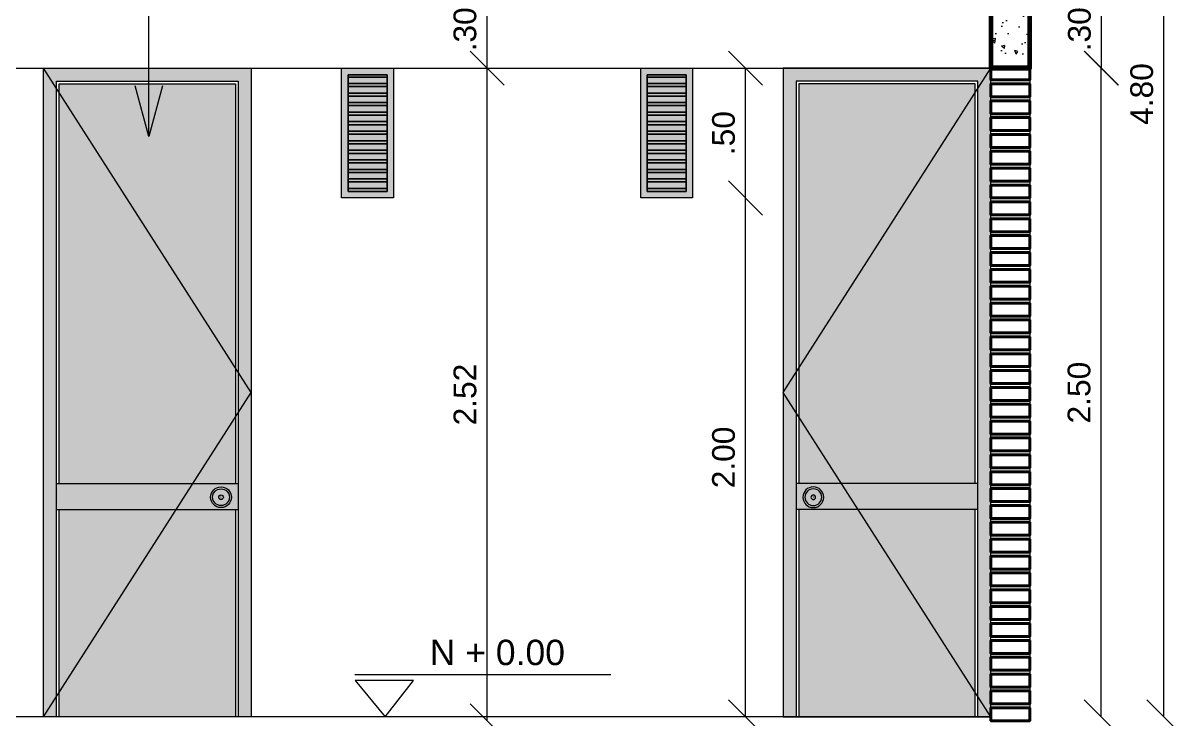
# Model space of a CAD drawing. Header units: metres. Extents: x 98211 to 98447, y 101204 to 101327.
# Drawn here: x 98229.201 to 98233.661, y 101269.184 to 101271.865 of the extents above; entities that cross this region are included whole.
import ezdxf
from ezdxf import colors
from ezdxf.entities.mleader import LeaderData, LeaderLine
from ezdxf.math import Vec2, Vec3

# ---------------------------------------------------------------- set-up
doc = ezdxf.new("R2010")
doc.units = ezdxf.units.M
doc.header["$LTSCALE"] = 8
doc.header["$MEASUREMENT"] = 0
doc.header["$PDMODE"] = 1
doc.linetypes.add('HIDDEN', pattern=[0.375, 0.25, -0.125])
doc.layers.get('0').update_dxf_attribs({"linetype": 'CONTINUOUS', "lineweight": 9})
doc.layers.get('DEFPOINTS').update_dxf_attribs({"linetype": 'CONTINUOUS'})
for name, color, linetype, lineweight in [('A-CARP-MET', 1, 'CONTINUOUS', 13), ('A-PLAN-ACHU1', 105, 'CONTINUOUS', 9), ('A-PLAN-ACHU2', 146, 'CONTINUOUS', 0), ('A-PLAN-ACHU3', 250, 'CONTINUOUS', 0), ('A-PUER', 36, 'CONTINUOUS', 13), ('A-VENT', 1, 'CONTINUOUS', 15), ('A_ACHURADADOS', 9, 'CONTINUOUS', 0), ('A_MURO-ENCHA', 141, 'CONTINUOUS', 15), ('A_PLAN-1', 7, 'CONTINUOUS', 60), ('A_PLAN-3', 51, 'CONTINUOUS', 40), ('A_PLAN-5', 100, 'CONTINUOUS', 20), ('A_PLAN-7', 241, 'CONTINUOUS', 15), ('A_PLAN-8', 8, 'CONTINUOUS', 13), ('A_PROY', 16, 'HIDDEN', 5), ('A_PUER', 134, 'CONTINUOUS', 18), ('A_TEXT-DIM', 54, 'CONTINUOUS', 13), ('A_TEXT-NIVL', 54, 'CONTINUOUS', 20), ('A_TEXT-NOTA', 53, 'CONTINUOUS', 20)]:
    doc.layers.add(name, color=color, linetype=linetype, lineweight=lineweight)
doc.styles.add('ARIAL', font='arial.ttf')
doc.dimstyles.new('BAN_REP_1-50-2', dxfattribs={"dimtxt": 0.0875, "dimasz": 0.1313, "dimexe": 0.15, "dimexo": 0.03, "dimgap": 0.04, "dimtad": 1, "dimzin": 4, "dimdsep": 46, "dimtxsty": 'ARIAL', "dimblk": 'OBLIQUE', "dimcen": 0.075, "dimse1": 1, "dimse2": 1, "dimclrd": 256, "dimclre": 256, "dimclrt": 256, "dimadec": 0, "dimazin": 0, "dimtfac": 1, "dimtix": 1, "dimtofl": 0, "dimtmove": 1, "dimatfit": 3, "dimldrblk": 'OPEN90', "dimfxl": 1, "dimtolj": 1, "dimtzin": 0, "dimlwd": -1, "dimlwe": -1, "dimarcsym": 0})
pattern_1 = [(0, (96679.96171078, 100594.252723235), (0, 4e-05), [])]

# ---------------------------------------------------------------- blocks, each defined once
blk = doc.blocks.new('Ventana 18')
at = {"layer": 'A-PLAN-ACHU1', "transparency": 33554687}
h = blk.add_hatch(color=256, dxfattribs=at)
h.dxf.hatch_style = 1
h.set_gradient(color1=(91, 91, 91), color2=(214, 214, 214), rotation=90, tint=1, name='CYLINDER')
h.paths.add_polyline_path([(2802.9353, 1189.0871), (2802.7853, 1189.0871), (2802.7853, 1189.0784), (2802.9353, 1189.0784)])
h = blk.add_hatch(color=256, dxfattribs=at)
h.dxf.hatch_style = 1
h.set_gradient(color1=(255, 255, 255), color2=(91, 91, 91), rotation=90, tint=1)
h.paths.add_polyline_path([(2802.9353, 1189.0784), (2802.7853, 1189.0784), (2802.7853, 1189.0534), (2802.9353, 1189.0534)])
h = blk.add_hatch(color=256, dxfattribs=at)
h.dxf.hatch_style = 1
h.set_gradient(color1=(91, 91, 91), color2=(214, 214, 214), rotation=90, tint=1, name='CYLINDER')
h.paths.add_polyline_path([(2802.9353, 1189.0534), (2802.7853, 1189.0534), (2802.7853, 1189.0416), (2802.9353, 1189.0416)])
h = blk.add_hatch(color=256, dxfattribs=at)
h.dxf.hatch_style = 1
h.set_gradient(color1=(255, 255, 255), color2=(91, 91, 91), rotation=90, tint=1)
h.paths.add_polyline_path([(2802.9353, 1189.0416), (2802.7853, 1189.0416), (2802.7853, 1189.0167), (2802.9353, 1189.0167)])
h = blk.add_hatch(color=256, dxfattribs=at)
h.dxf.hatch_style = 1
h.set_gradient(color1=(91, 91, 91), color2=(214, 214, 214), rotation=90, tint=1, name='CYLINDER')
h.paths.add_polyline_path([(2802.9353, 1189.0167), (2802.7853, 1189.0167), (2802.7853, 1189.0049), (2802.9353, 1189.0049)])
h = blk.add_hatch(color=256, dxfattribs=at)
h.dxf.hatch_style = 1
h.set_gradient(color1=(255, 255, 255), color2=(91, 91, 91), rotation=90, tint=1)
h.paths.add_polyline_path([(2802.9353, 1189.0049), (2802.7853, 1189.0049), (2802.7853, 1188.9799), (2802.9353, 1188.9799)])
h = blk.add_hatch(color=256, dxfattribs=at)
h.dxf.hatch_style = 1
h.set_gradient(color1=(91, 91, 91), color2=(214, 214, 214), rotation=90, tint=1, name='CYLINDER')
h.paths.add_polyline_path([(2802.9353, 1188.9799), (2802.7853, 1188.9799), (2802.7853, 1188.9681), (2802.9353, 1188.9681)])
h = blk.add_hatch(color=256, dxfattribs=at)
h.dxf.hatch_style = 1
h.set_gradient(color1=(255, 255, 255), color2=(91, 91, 91), rotation=90, tint=1)
h.paths.add_polyline_path([(2802.9353, 1188.9681), (2802.7853, 1188.9681), (2802.7853, 1188.9431), (2802.9353, 1188.9431)])
h = blk.add_hatch(color=256, dxfattribs=at)
h.dxf.hatch_style = 1
h.set_gradient(color1=(91, 91, 91), color2=(214, 214, 214), rotation=90, tint=1, name='CYLINDER')
h.paths.add_polyline_path([(2802.9353, 1188.9431), (2802.7853, 1188.9431), (2802.7853, 1188.9313), (2802.9353, 1188.9313)])
h = blk.add_hatch(color=256, dxfattribs=at)
h.dxf.hatch_style = 1
h.set_gradient(color1=(255, 255, 255), color2=(91, 91, 91), rotation=90, tint=1)
h.paths.add_polyline_path([(2802.9353, 1188.9313), (2802.7853, 1188.9313), (2802.7853, 1188.9064), (2802.9353, 1188.9064)])
h = blk.add_hatch(color=256, dxfattribs=at)
h.dxf.hatch_style = 1
h.set_gradient(color1=(91, 91, 91), color2=(214, 214, 214), rotation=90, tint=1, name='CYLINDER')
h.paths.add_polyline_path([(2802.9353, 1188.9064), (2802.7853, 1188.9064), (2802.7853, 1188.8945), (2802.9353, 1188.8945)])
h = blk.add_hatch(color=256, dxfattribs=at)
h.dxf.hatch_style = 1
h.set_gradient(color1=(255, 255, 255), color2=(91, 91, 91), rotation=90, tint=1)
h.paths.add_polyline_path([(2802.9353, 1188.8945), (2802.7853, 1188.8945), (2802.7853, 1188.8696), (2802.9353, 1188.8696)])
h = blk.add_hatch(color=256, dxfattribs=at)
h.dxf.hatch_style = 1
h.set_gradient(color1=(91, 91, 91), color2=(214, 214, 214), rotation=90, tint=1, name='CYLINDER')
h.paths.add_polyline_path([(2802.9353, 1188.8696), (2802.7853, 1188.8696), (2802.7853, 1188.8578), (2802.9353, 1188.8578)])
h = blk.add_hatch(color=256, dxfattribs=at)
h.dxf.hatch_style = 1
h.set_gradient(color1=(255, 255, 255), color2=(91, 91, 91), rotation=90, tint=1)
h.paths.add_polyline_path([(2802.9353, 1188.8578), (2802.7853, 1188.8578), (2802.7853, 1188.8328), (2802.9353, 1188.8328)])
h = blk.add_hatch(color=256, dxfattribs=at)
h.dxf.hatch_style = 1
h.set_gradient(color1=(91, 91, 91), color2=(214, 214, 214), rotation=90, tint=1, name='CYLINDER')
h.paths.add_polyline_path([(2802.9353, 1188.8328), (2802.7853, 1188.8328), (2802.7853, 1188.821), (2802.9353, 1188.821)])
h = blk.add_hatch(color=256, dxfattribs=at)
h.dxf.hatch_style = 1
h.set_gradient(color1=(255, 255, 255), color2=(91, 91, 91), rotation=90, tint=1)
h.paths.add_polyline_path([(2802.9353, 1188.821), (2802.7853, 1188.821), (2802.7853, 1188.796), (2802.9353, 1188.796)])
h = blk.add_hatch(color=256, dxfattribs=at)
h.dxf.hatch_style = 1
h.set_gradient(color1=(91, 91, 91), color2=(214, 214, 214), rotation=90, tint=1, name='CYLINDER')
h.paths.add_polyline_path([(2802.9353, 1188.796), (2802.7853, 1188.796), (2802.7853, 1188.7842), (2802.9353, 1188.7842)])
h = blk.add_hatch(color=256, dxfattribs=at)
h.dxf.hatch_style = 1
h.set_gradient(color1=(255, 255, 255), color2=(91, 91, 91), rotation=90, tint=1)
h.paths.add_polyline_path([(2802.9353, 1188.7842), (2802.7853, 1188.7842), (2802.7853, 1188.7593), (2802.9353, 1188.7593)])
h = blk.add_hatch(color=256, dxfattribs=at)
h.dxf.hatch_style = 1
h.set_gradient(color1=(91, 91, 91), color2=(214, 214, 214), rotation=90, tint=1, name='CYLINDER')
h.paths.add_polyline_path([(2802.9353, 1188.7593), (2802.7853, 1188.7593), (2802.7853, 1188.7475), (2802.9353, 1188.7475)])
h = blk.add_hatch(color=256, dxfattribs=at)
h.dxf.hatch_style = 1
h.set_gradient(color1=(255, 255, 255), color2=(91, 91, 91), rotation=90, tint=1)
h.paths.add_polyline_path([(2802.9353, 1188.7475), (2802.7853, 1188.7475), (2802.7853, 1188.7225), (2802.9353, 1188.7225)])
h = blk.add_hatch(color=256, dxfattribs=at)
h.dxf.hatch_style = 1
h.set_gradient(color1=(91, 91, 91), color2=(214, 214, 214), rotation=90, tint=1, name='CYLINDER')
h.paths.add_polyline_path([(2802.9353, 1188.7225), (2802.7853, 1188.7225), (2802.7853, 1188.7107), (2802.9353, 1188.7107)])
h = blk.add_hatch(color=256, dxfattribs=at)
h.dxf.hatch_style = 1
h.set_gradient(color1=(255, 255, 255), color2=(91, 91, 91), rotation=90, tint=1)
h.paths.add_polyline_path([(2802.9353, 1188.7107), (2802.7853, 1188.7107), (2802.7853, 1188.6857), (2802.9353, 1188.6857)])
h = blk.add_hatch(color=256, dxfattribs=at)
h.dxf.hatch_style = 1
h.set_gradient(color1=(91, 91, 91), color2=(214, 214, 214), rotation=90, tint=1, name='CYLINDER')
h.paths.add_polyline_path([(2802.9353, 1188.6857), (2802.7853, 1188.6857), (2802.7853, 1188.6739), (2802.9353, 1188.6739)])
h = blk.add_hatch(color=256, dxfattribs=at)
h.dxf.hatch_style = 1
h.set_gradient(color1=(255, 255, 255), color2=(91, 91, 91), rotation=90, tint=1)
h.paths.add_polyline_path([(2802.9353, 1188.6739), (2802.7853, 1188.6739), (2802.7853, 1188.649), (2802.9353, 1188.649)])
h = blk.add_hatch(color=256, dxfattribs=at)
h.dxf.hatch_style = 1
h.set_gradient(color1=(91, 91, 91), color2=(214, 214, 214), rotation=90, tint=1, name='CYLINDER')
h.paths.add_polyline_path([(2802.9353, 1188.649), (2802.7853, 1188.649), (2802.7853, 1188.6371), (2802.9353, 1188.6371)])
at = {"layer": 'A-PUER', "transparency": 33554687}
h = blk.add_hatch(color=256, dxfattribs=at)
h.dxf.hatch_style = 1
h.set_gradient(color1=(91, 91, 91), color2=(214, 214, 214), rotation=199.8707, tint=1, name='CURVED')
h.paths.add_polyline_path([(2802.7603, 1189.1121), (2802.7603, 1188.6121), (2802.9603, 1188.6121), (2802.9603, 1189.1121)])
h.paths.add_polyline_path([(2802.9353, 1189.0871), (2802.9353, 1189.0784), (2802.9353, 1189.0534), (2802.9353, 1189.0416), (2802.9353, 1189.0167), (2802.9353, 1189.0049), (2802.9353, 1188.9799), (2802.9353, 1188.9681), (2802.9353, 1188.9431), (2802.9353, 1188.9313), (2802.9353, 1188.9064), (2802.9353, 1188.8945), (2802.9353, 1188.8696), (2802.9353, 1188.8578), (2802.9353, 1188.8328), (2802.9353, 1188.821), (2802.9353, 1188.796), (2802.9353, 1188.7842), (2802.9353, 1188.7593), (2802.9353, 1188.7475), (2802.9353, 1188.7225), (2802.9353, 1188.7107), (2802.9353, 1188.6857), (2802.9353, 1188.6739), (2802.9353, 1188.649), (2802.9353, 1188.6371), (2802.7853, 1188.6371), (2802.7853, 1188.649), (2802.7853, 1188.6739), (2802.7853, 1188.6857), (2802.7853, 1188.7107), (2802.7853, 1188.7225), (2802.7853, 1188.7475), (2802.7853, 1188.7593), (2802.7853, 1188.7842), (2802.7853, 1188.796), (2802.7853, 1188.821), (2802.7853, 1188.8328), (2802.7853, 1188.8578), (2802.7853, 1188.8696), (2802.7853, 1188.8945), (2802.7853, 1188.9064), (2802.7853, 1188.9313), (2802.7853, 1188.9431), (2802.7853, 1188.9681), (2802.7853, 1188.9799), (2802.7853, 1189.0049), (2802.7853, 1189.0167), (2802.7853, 1189.0416), (2802.7853, 1189.0534), (2802.7853, 1189.0784), (2802.7853, 1189.0871)], flags=0)
h.paths.add_polyline_path([(2802.9353, 1189.0871), (2802.9353, 1188.6371), (2802.7853, 1188.6371), (2802.7853, 1189.0871)], flags=16)
h.paths.add_polyline_path([(2802.9353, 1189.0784), (2802.9353, 1189.0534), (2802.7853, 1189.0534), (2802.7853, 1189.0784)], flags=0)
h.paths.add_polyline_path([(2802.9353, 1189.0416), (2802.9353, 1189.0166), (2802.7853, 1189.0166), (2802.7853, 1189.0416)], flags=0)
h.paths.add_polyline_path([(2802.9353, 1189.0049), (2802.9353, 1188.9799), (2802.7853, 1188.9799), (2802.7853, 1189.0049)], flags=0)
h.paths.add_polyline_path([(2802.9353, 1188.9681), (2802.9353, 1188.9431), (2802.7853, 1188.9431), (2802.7853, 1188.9681)], flags=0)
h.paths.add_polyline_path([(2802.9353, 1188.9313), (2802.9353, 1188.9063), (2802.7853, 1188.9063), (2802.7853, 1188.9313)], flags=0)
h.paths.add_polyline_path([(2802.9353, 1188.8945), (2802.9353, 1188.8695), (2802.7853, 1188.8695), (2802.7853, 1188.8945)], flags=0)
h.paths.add_polyline_path([(2802.9353, 1188.8578), (2802.9353, 1188.8328), (2802.7853, 1188.8328), (2802.7853, 1188.8578)], flags=0)
h.paths.add_polyline_path([(2802.9353, 1188.821), (2802.9353, 1188.796), (2802.7853, 1188.796), (2802.7853, 1188.821)], flags=0)
h.paths.add_polyline_path([(2802.9353, 1188.7842), (2802.9353, 1188.7592), (2802.7853, 1188.7592), (2802.7853, 1188.7842)], flags=0)
h.paths.add_polyline_path([(2802.9353, 1188.7475), (2802.9353, 1188.7225), (2802.7853, 1188.7225), (2802.7853, 1188.7475)], flags=0)
h.paths.add_polyline_path([(2802.9353, 1188.7107), (2802.9353, 1188.6857), (2802.7853, 1188.6857), (2802.7853, 1188.7107)], flags=0)
h.paths.add_polyline_path([(2802.9353, 1188.6739), (2802.9353, 1188.6489), (2802.7853, 1188.6489), (2802.7853, 1188.6739)], flags=0)
at = {"layer": 'A-PLAN-ACHU1'}
for points in [[(2802.9353, 1189.0871), (2802.7853, 1189.0871), (2802.7853, 1189.0784), (2802.9353, 1189.0784)], [(2802.9353, 1189.0784), (2802.7853, 1189.0784), (2802.7853, 1189.0534), (2802.9353, 1189.0534)], [(2802.9353, 1189.0534), (2802.7853, 1189.0534), (2802.7853, 1189.0416), (2802.9353, 1189.0416)], [(2802.9353, 1189.0416), (2802.7853, 1189.0416), (2802.7853, 1189.0167), (2802.9353, 1189.0167)], [(2802.9353, 1189.0167), (2802.7853, 1189.0167), (2802.7853, 1189.0049), (2802.9353, 1189.0049)], [(2802.9353, 1189.0049), (2802.7853, 1189.0049), (2802.7853, 1188.9799), (2802.9353, 1188.9799)], [(2802.9353, 1188.9799), (2802.7853, 1188.9799), (2802.7853, 1188.9681), (2802.9353, 1188.9681)], [(2802.9353, 1188.9681), (2802.7853, 1188.9681), (2802.7853, 1188.9431), (2802.9353, 1188.9431)], [(2802.9353, 1188.9431), (2802.7853, 1188.9431), (2802.7853, 1188.9313), (2802.9353, 1188.9313)], [(2802.9353, 1188.9313), (2802.7853, 1188.9313), (2802.7853, 1188.9064), (2802.9353, 1188.9064)], [(2802.9353, 1188.9064), (2802.7853, 1188.9064), (2802.7853, 1188.8945), (2802.9353, 1188.8945)], [(2802.9353, 1188.8945), (2802.7853, 1188.8945), (2802.7853, 1188.8696), (2802.9353, 1188.8696)], [(2802.9353, 1188.8696), (2802.7853, 1188.8696), (2802.7853, 1188.8578), (2802.9353, 1188.8578)], [(2802.9353, 1188.8578), (2802.7853, 1188.8578), (2802.7853, 1188.8328), (2802.9353, 1188.8328)], [(2802.9353, 1188.8328), (2802.7853, 1188.8328), (2802.7853, 1188.821), (2802.9353, 1188.821)], [(2802.9353, 1188.821), (2802.7853, 1188.821), (2802.7853, 1188.796), (2802.9353, 1188.796)], [(2802.9353, 1188.796), (2802.7853, 1188.796), (2802.7853, 1188.7842), (2802.9353, 1188.7842)], [(2802.9353, 1188.7842), (2802.7853, 1188.7842), (2802.7853, 1188.7593), (2802.9353, 1188.7593)], [(2802.9353, 1188.7593), (2802.7853, 1188.7593), (2802.7853, 1188.7475), (2802.9353, 1188.7475)], [(2802.9353, 1188.7475), (2802.7853, 1188.7475), (2802.7853, 1188.7225), (2802.9353, 1188.7225)], [(2802.9353, 1188.7225), (2802.7853, 1188.7225), (2802.7853, 1188.7107), (2802.9353, 1188.7107)], [(2802.9353, 1188.7107), (2802.7853, 1188.7107), (2802.7853, 1188.6857), (2802.9353, 1188.6857)], [(2802.9353, 1188.6857), (2802.7853, 1188.6857), (2802.7853, 1188.6739), (2802.9353, 1188.6739)], [(2802.9353, 1188.6739), (2802.7853, 1188.6739), (2802.7853, 1188.649), (2802.9353, 1188.649)], [(2802.9353, 1188.649), (2802.7853, 1188.649), (2802.7853, 1188.6371), (2802.9353, 1188.6371)]]:
    blk.add_lwpolyline(points, close=True, dxfattribs=at)
at = {"layer": 'A-VENT'}
for points in [[(2802.9603, 1189.1121), (2802.9603, 1188.6121), (2802.7603, 1188.6121), (2802.7603, 1189.1121)], [(2802.9353, 1189.0871), (2802.9353, 1188.6371), (2802.7853, 1188.6371), (2802.7853, 1189.0871)]]:
    blk.add_lwpolyline(points, close=True, dxfattribs=at)
at = {"layer": 'A_PLAN-8'}
for points in [[(2802.7853, 1189.0784), (2802.9353, 1189.0784), (2802.9353, 1189.0534), (2802.7853, 1189.0534)], [(2802.7853, 1189.0416), (2802.9353, 1189.0416), (2802.9353, 1189.0166), (2802.7853, 1189.0166)], [(2802.7853, 1189.0049), (2802.9353, 1189.0049), (2802.9353, 1188.9799), (2802.7853, 1188.9799)], [(2802.7853, 1188.9681), (2802.9353, 1188.9681), (2802.9353, 1188.9431), (2802.7853, 1188.9431)], [(2802.7853, 1188.9313), (2802.9353, 1188.9313), (2802.9353, 1188.9063), (2802.7853, 1188.9063)], [(2802.7853, 1188.8945), (2802.9353, 1188.8945), (2802.9353, 1188.8695), (2802.7853, 1188.8695)], [(2802.7853, 1188.8578), (2802.9353, 1188.8578), (2802.9353, 1188.8328), (2802.7853, 1188.8328)], [(2802.7853, 1188.821), (2802.9353, 1188.821), (2802.9353, 1188.796), (2802.7853, 1188.796)], [(2802.7853, 1188.7842), (2802.9353, 1188.7842), (2802.9353, 1188.7592), (2802.7853, 1188.7592)], [(2802.7853, 1188.7475), (2802.9353, 1188.7475), (2802.9353, 1188.7225), (2802.7853, 1188.7225)], [(2802.7853, 1188.7107), (2802.9353, 1188.7107), (2802.9353, 1188.6857), (2802.7853, 1188.6857)], [(2802.7853, 1188.6739), (2802.9353, 1188.6739), (2802.9353, 1188.6489), (2802.7853, 1188.6489)]]:
    blk.add_lwpolyline(points, close=True, dxfattribs=at)
blk = doc.blocks.new('Puerta 10')
at = {"layer": 'A-PLAN-ACHU3'}
h = blk.add_hatch(dxfattribs=at)
h.set_pattern_fill('ZONECL', color=254, scale=0.01, pattern_type=2)
h.set_pattern_definition(pattern_1)
h.paths.add_polyline_path([(99493.1906, 101766.3122), (99493.8706, 101766.3122), (99493.8706, 101767.8522), (99493.1906, 101767.8522)])
h = blk.add_hatch(dxfattribs=at)
h.set_pattern_fill('ZONECL', color=254, scale=0.01, pattern_type=2)
h.set_pattern_definition(pattern_1)
h.paths.add_polyline_path([(99493.1906, 101765.4122), (99493.8706, 101765.4122), (99493.8706, 101766.2122), (99493.1906, 101766.2122)])
at = {"layer": 'A-PUER', "transparency": 33554687}
h = blk.add_hatch(color=256, dxfattribs=at)
h.dxf.hatch_style = 1
h.set_gradient(color1=(91, 91, 91), color2=(214, 214, 214), tint=1, name='CURVED')
h.paths.add_polyline_path([(99493.1306, 101767.9122), (99493.1306, 101765.4122), (99493.1806, 101765.4122), (99493.1806, 101767.8622), (99493.8806, 101767.8622), (99493.8806, 101765.4122), (99493.9306, 101765.4122), (99493.9306, 101767.9122)])
h = blk.add_hatch(color=256, dxfattribs=at)
h.dxf.hatch_style = 1
h.set_gradient(color1=(91, 91, 91), color2=(214, 214, 214), tint=1, name='CURVED')
h.paths.add_polyline_path([(99493.1806, 101766.3122), (99493.8806, 101766.3122), (99493.8806, 101766.2122), (99493.1806, 101766.2122)])
at = {"layer": 'A-CARP-MET'}
blk.add_circle((99493.8146, 101766.2588), 0.04, dxfattribs=at)
at = {"layer": 'A-PLAN-ACHU1', "const_width": 0.001}
blk.add_lwpolyline([(99493.8157, 101766.2662), (99493.813, 101766.2633), (99493.8154, 101766.2605), (99493.8128, 101766.2583), (99493.8154, 101766.2561), (99493.8128, 101766.2527)], dxfattribs=at)
at = {"layer": 'A-PLAN-ACHU1'}
for radius in [0.0324, 0.00896]:
    blk.add_circle((99493.8146, 101766.2588), radius, dxfattribs=at)
at = {"layer": 'A-PLAN-ACHU2'}
blk.add_circle((99493.8146, 101766.2588), 0.04, dxfattribs=at)
at = {"layer": 'A_PLAN-8'}
for points in [[(99493.1906, 101766.3122), (99493.1906, 101767.8522), (99493.8706, 101767.8522), (99493.8706, 101766.3122)], [(99493.1906, 101765.4122), (99493.1906, 101766.2122)], [(99493.8706, 101766.2122), (99493.8706, 101765.4122)]]:
    blk.add_lwpolyline(points, dxfattribs=at)
at = {"layer": 'A_PROY', "ltscale": 2}
blk.add_lwpolyline([(99493.1306, 101765.4122), (99493.9306, 101766.6622), (99493.1306, 101767.9122)], dxfattribs=at)
at = {"layer": 'A_PUER'}
for p, q in [((99493.1806, 101766.3122), (99493.8806, 101766.3122)), ((99493.1806, 101766.2122), (99493.8806, 101766.2122))]:
    blk.add_line(p, q, dxfattribs=at)
blk.add_lwpolyline([(99493.9306, 101765.4122), (99493.1306, 101765.4122), (99493.1306, 101767.9122), (99493.9306, 101767.9122)], close=True, dxfattribs=at)
blk.add_lwpolyline([(99493.1806, 101765.4122), (99493.1806, 101767.8622), (99493.8806, 101767.8622), (99493.8806, 101765.4122)], dxfattribs=at)
blk = doc.blocks.new('_Open30')
at = {"color": 0, "linetype": 'ByBlock', "lineweight": -2}
for p, q in [((-1, 0.268), (0, 0)), ((0, 0), (-1, -0.268)), ((0, 0), (-1, 0))]:
    blk.add_line(p, q, dxfattribs=at)
blk = doc.blocks.new('NIVEL ARQUITECTONICO')
at = {"layer": 'A_TEXT-NIVL'}
blk.add_line((-0.8796, 0), (0, 0), dxfattribs=at)
blk.add_lwpolyline([(-0.7761, -0.1464), (-0.6785, -0.0214), (-0.8785, -0.0214)], close=True, dxfattribs=at)
at = {"layer": 'A_TEXT-NOTA', "linetype": 'Continuous', "style": 'ARIAL'}
blk.add_attdef('Q', (-0.5919, 0.0318), '', height=0.0875, dxfattribs=at)
blk = doc.blocks.new('_Oblique')
at = {"color": 0, "linetype": 'ByBlock', "lineweight": -2}
blk.add_line((-0.5, -0.5), (0.5, 0.5), dxfattribs=at)
blk = doc.blocks.new('*D274')
at = {"layer": 'A_TEXT-DIM', "transparency": 16777216}
blk.add_line((98233.3536, 101269.1911), (98233.3536, 101271.6911), dxfattribs=at)
at = {"layer": 'DEFPOINTS', "color": 0, "transparency": 16777216}
for p in [(98233.0789, 101271.6911), (98233.3536, 101271.6911), (98233.0789, 101269.1911)]:
    blk.add_point(p, dxfattribs=at)
at = {"layer": 'A_TEXT-DIM', "transparency": 16777216, "xscale": 0.1313, "yscale": 0.1313, "zscale": 0.1313}
for p, rotation in [((98233.3536, 101271.6911), 90), ((98233.3536, 101269.1911), 270)]:
    blk.add_blockref('_Oblique', p, dxfattribs=dict(at, rotation=rotation))
at = {"layer": 'A_TEXT-DIM', "transparency": 16777216, "insert": (98233.269, 101270.4411), "char_height": 0.0875, "attachment_point": 5, "rotation": 90, "style": 'ARIAL'}
blk.add_mtext('\\A1;2.50', dxfattribs=at)
blk = doc.blocks.new('_Open90')
at = {"color": 0, "linetype": 'ByBlock', "lineweight": -2}
for p, q in [((-0.5, 0.5), (0, 0)), ((0, 0), (-1, 0)), ((0, 0), (-0.5, -0.5))]:
    blk.add_line(p, q, dxfattribs=at)
blk = doc.blocks.new('*D275')
at = {"layer": 'A_TEXT-DIM', "transparency": 16777216}
blk.add_line((98231.984, 101269.1911), (98231.984, 101271.1911), dxfattribs=at)
at = {"layer": 'DEFPOINTS', "color": 0, "transparency": 16777216}
for p in [(98231.68, 101271.1911, 2254.2981), (98231.984, 101271.1911), (98232.1289, 101269.1911, 2254.2981)]:
    blk.add_point(p, dxfattribs=at)
at = {"layer": 'A_TEXT-DIM', "transparency": 16777216, "xscale": 0.1313, "yscale": 0.1313, "zscale": 0.1313}
for p, rotation in [((98231.984, 101271.1911), 90), ((98231.984, 101269.1911), 270)]:
    blk.add_blockref('_Oblique', p, dxfattribs=dict(at, rotation=rotation))
at = {"layer": 'A_TEXT-DIM', "transparency": 16777216, "insert": (98231.8993, 101270.1911), "char_height": 0.0875, "attachment_point": 5, "rotation": 90, "style": 'ARIAL'}
blk.add_mtext('\\A1;2.00', dxfattribs=at)
blk = doc.blocks.new('*D276')
at = {"layer": 'A_TEXT-DIM', "transparency": 16777216}
blk.add_line((98231.984, 101271.1911), (98231.984, 101271.6911), dxfattribs=at)
at = {"layer": 'DEFPOINTS', "color": 0, "transparency": 16777216}
for p in [(98231.78, 101271.6911, 2254.2981), (98231.984, 101271.6911), (98231.68, 101271.1911, 2254.2981)]:
    blk.add_point(p, dxfattribs=at)
at = {"layer": 'A_TEXT-DIM', "transparency": 16777216, "xscale": 0.1313, "yscale": 0.1313, "zscale": 0.1313}
for p, rotation in [((98231.984, 101271.6911), 90), ((98231.984, 101271.1911), 270)]:
    blk.add_blockref('_Oblique', p, dxfattribs=dict(at, rotation=rotation))
at = {"layer": 'A_TEXT-DIM', "transparency": 16777216, "insert": (98231.8993, 101271.4411), "char_height": 0.0875, "attachment_point": 5, "rotation": 90, "style": 'ARIAL'}
blk.add_mtext('\\A1;.50', dxfattribs=at)
blk = doc.blocks.new('*D278')
at = {"layer": 'A_TEXT-DIM', "transparency": 16777216}
blk.add_line((98233.3551, 101271.6911), (98233.3551, 101271.9918), dxfattribs=at)
at = {"layer": 'DEFPOINTS', "color": 0, "transparency": 16777216}
for p in [(98233.3536, 101271.9918, 2254.2981), (98233.3551, 101271.9918), (98233.3536, 101271.6911, 2254.2981)]:
    blk.add_point(p, dxfattribs=at)
at = {"layer": 'A_TEXT-DIM', "transparency": 16777216, "xscale": 0.1313, "yscale": 0.1313, "zscale": 0.1313}
for p, rotation in [((98233.3551, 101271.9918), 90), ((98233.3551, 101271.6911), 270)]:
    blk.add_blockref('_Oblique', p, dxfattribs=dict(at, rotation=rotation))
at = {"layer": 'A_TEXT-DIM', "transparency": 16777216, "insert": (98233.2704, 101271.8414), "char_height": 0.0875, "attachment_point": 5, "rotation": 90, "style": 'ARIAL'}
blk.add_mtext('\\A1;.30', dxfattribs=at)
blk = doc.blocks.new('*D283')
at = {"layer": 'A_TEXT-DIM', "transparency": 16777216}
blk.add_line((98233.5952, 101269.1911), (98233.5952, 101273.9924), dxfattribs=at)
at = {"layer": 'DEFPOINTS', "color": 0, "transparency": 16777216}
for p in [(98233.0789, 101273.9924, 2254.2981), (98233.5952, 101273.9924), (98233.5787, 101269.1911, 2254.2981)]:
    blk.add_point(p, dxfattribs=at)
at = {"layer": 'A_TEXT-DIM', "transparency": 16777216, "xscale": 0.1313, "yscale": 0.1313, "zscale": 0.1313}
for p, rotation in [((98233.5952, 101273.9924), 90), ((98233.5952, 101269.1911), 270)]:
    blk.add_blockref('_Oblique', p, dxfattribs=dict(at, rotation=rotation))
at = {"layer": 'A_TEXT-DIM', "transparency": 16777216, "insert": (98233.5105, 101271.5918), "char_height": 0.0875, "attachment_point": 5, "rotation": 90, "style": 'ARIAL'}
blk.add_mtext('\\A1;4.80', dxfattribs=at)
blk = doc.blocks.new('*D284')
at = {"layer": 'A_TEXT-DIM', "transparency": 16777216}
blk.add_line((98230.9879, 101269.1761), (98230.9879, 101271.6911), dxfattribs=at)
at = {"layer": 'DEFPOINTS', "color": 0, "transparency": 16777216}
for p in [(98230.6278, 101271.6911, -2254.2981), (98230.9879, 101271.6911), (98230.7132, 101269.1761)]:
    blk.add_point(p, dxfattribs=at)
at = {"layer": 'A_TEXT-DIM', "transparency": 16777216, "xscale": 0.1313, "yscale": 0.1313, "zscale": 0.1313}
for p, rotation in [((98230.9879, 101271.6911), 90), ((98230.9879, 101269.1761), 270)]:
    blk.add_blockref('_Oblique', p, dxfattribs=dict(at, rotation=rotation))
at = {"layer": 'A_TEXT-DIM', "transparency": 16777216, "insert": (98230.9033, 101270.4336), "char_height": 0.0875, "attachment_point": 5, "rotation": 90, "style": 'ARIAL'}
blk.add_mtext('\\A1;2.52', dxfattribs=at)
blk = doc.blocks.new('*D285')
at = {"layer": 'A_TEXT-DIM', "transparency": 16777216}
blk.add_line((98230.9879, 101271.6911), (98230.9879, 101271.9912), dxfattribs=at)
at = {"layer": 'DEFPOINTS', "color": 0, "transparency": 16777216}
for p in [(98230.9879, 101271.9912), (98230.9879, 101271.9912), (98230.9879, 101271.6911, 2254.2981)]:
    blk.add_point(p, dxfattribs=at)
at = {"layer": 'A_TEXT-DIM', "transparency": 16777216, "xscale": 0.1313, "yscale": 0.1313, "zscale": 0.1313}
for p, rotation in [((98230.9879, 101271.9912), 90), ((98230.9879, 101271.6911), 270)]:
    blk.add_blockref('_Oblique', p, dxfattribs=dict(at, rotation=rotation))
at = {"layer": 'A_TEXT-DIM', "transparency": 16777216, "insert": (98230.9032, 101271.8411), "char_height": 0.0875, "attachment_point": 5, "rotation": 90, "style": 'ARIAL'}
blk.add_mtext('\\A1;.30', dxfattribs=at)

msp = doc.modelspace()

# ---------------------------------------------------------------- hatches: boundary and pattern name
at = {"layer": 'A_ACHURADADOS'}
h = msp.add_hatch(dxfattribs=at)
h.set_pattern_fill('AR-CONC', color=256, scale=0.02, style=0)
h.set_pattern_definition([(140, (98214.13941, 101272.9488), (0.0125504, 0.143452), [0.015, -0.165]), (85, (98214.13941, 101272.9488), (-0.1504384, -0.0277503), [0.012, -0.132]), (190.45144, (98214.14046, 101272.96076), (-0.137888, 0.1157018), [0.012748, -0.1402284]), (136.1842, (98214.09941, 101272.9488), (0.0331039, 0.2134483), [0.0225, -0.2475]), (186.6356, (98214.10217, 101272.9666), (-0.1948237, 0.1869324), [0.019122, -0.2103428]), (81.1842, (98214.0994, 101272.9488), (-0.1948237, 0.1869324), [0.018, -0.198]), (111, (98214.10941, 101272.9688), (0.0805238, 0.1193814), [0.015, -0.165]), (56, (98214.10941, 101272.9688), (-0.14503, 0.0486631), [0.012, -0.132]), (161.45144, (98214.11612, 101272.97875), (-0.0645062, 0.1680445), [0.012748, -0.1402284]), (127.5, (98214.13941, 101272.9488), (-0.06657877, 0.00243197), [0, -0.1304, 0, -0.134, 0, -0.1325]), (97.5, (98214.13941, 101272.9488), (-0.07888234, 0.0526139), [0, -0.0764, 0, -0.1274, 0, -0.0505]), (57.5, (98214.13941, 101272.9042), (0.00451097, 0.10676449), [0, -0.05, 0, -0.156, 0, -0.207]), (47.5, (98214.13941, 101272.8842), (-0.020021, 0.11663723), [0, -0.065, 0, -0.1036, 0, -0.147])])
h.paths.add_polyline_path([(98233.0789, 101271.9912), (98232.9289, 101271.9912), (98232.9289, 101271.7411), (98233.0789, 101271.7411)])

# ---------------------------------------------------------------- linework, layer by layer
at = {"layer": 'A_MURO-ENCHA'}
msp.add_line((98232.9289, 101269.1911), (98224.9289, 101269.1911), dxfattribs=at)
at = {"layer": 'A_PLAN-1'}
msp.add_lwpolyline([(98232.9289, 101271.6911), (98233.0789, 101271.6911), (98233.0789, 101271.9912), (98232.9289, 101271.9912)], close=True, dxfattribs=at)
at = {"layer": 'A_PLAN-3'}
for points in [[(98233.0789, 101271.6961), (98232.9289, 101271.6961), (98232.9289, 101271.6461), (98233.0789, 101271.6461), (98233.0789, 101271.6961)], [(98233.0789, 101271.6311), (98232.9289, 101271.6311), (98232.9289, 101271.5811), (98233.0789, 101271.5811), (98233.0789, 101271.6311)], [(98233.0789, 101271.5661), (98232.9289, 101271.5661), (98232.9289, 101271.5161), (98233.0789, 101271.5161), (98233.0789, 101271.5661)], [(98233.0789, 101271.5011), (98232.9289, 101271.5011), (98232.9289, 101271.4511), (98233.0789, 101271.4511), (98233.0789, 101271.5011)], [(98233.0789, 101271.4361), (98232.9289, 101271.4361), (98232.9289, 101271.3861), (98233.0789, 101271.3861), (98233.0789, 101271.4361)], [(98233.0789, 101271.3711), (98232.9289, 101271.3711), (98232.9289, 101271.3211), (98233.0789, 101271.3211), (98233.0789, 101271.3711)], [(98233.0789, 101271.3061), (98232.9289, 101271.3061), (98232.9289, 101271.2561), (98233.0789, 101271.2561), (98233.0789, 101271.3061)], [(98233.0789, 101271.2411), (98232.9289, 101271.2411), (98232.9289, 101271.1911), (98233.0789, 101271.1911), (98233.0789, 101271.2411)], [(98233.0789, 101271.1761), (98232.9289, 101271.1761), (98232.9289, 101271.1261), (98233.0789, 101271.1261), (98233.0789, 101271.1761)], [(98233.0789, 101271.1111), (98232.9289, 101271.1111), (98232.9289, 101271.0611), (98233.0789, 101271.0611), (98233.0789, 101271.1111)], [(98233.0789, 101271.0461), (98232.9289, 101271.0461), (98232.9289, 101270.9961), (98233.0789, 101270.9961), (98233.0789, 101271.0461)], [(98233.0789, 101270.9811), (98232.9289, 101270.9811), (98232.9289, 101270.9311), (98233.0789, 101270.9311), (98233.0789, 101270.9811)], [(98233.0789, 101270.9161), (98232.9289, 101270.9161), (98232.9289, 101270.8661), (98233.0789, 101270.8661), (98233.0789, 101270.9161)], [(98233.0789, 101270.8511), (98232.9289, 101270.8511), (98232.9289, 101270.8011), (98233.0789, 101270.8011), (98233.0789, 101270.8511)], [(98233.0789, 101270.7861), (98232.9289, 101270.7861), (98232.9289, 101270.7361), (98233.0789, 101270.7361), (98233.0789, 101270.7861)], [(98233.0789, 101270.7211), (98232.9289, 101270.7211), (98232.9289, 101270.6711), (98233.0789, 101270.6711), (98233.0789, 101270.7211)], [(98233.0789, 101270.6561), (98232.9289, 101270.6561), (98232.9289, 101270.6061), (98233.0789, 101270.6061), (98233.0789, 101270.6561)], [(98233.0789, 101270.5911), (98232.9289, 101270.5911), (98232.9289, 101270.5411), (98233.0789, 101270.5411), (98233.0789, 101270.5911)], [(98233.0789, 101270.5261), (98232.9289, 101270.5261), (98232.9289, 101270.4761), (98233.0789, 101270.4761), (98233.0789, 101270.5261)], [(98233.0789, 101270.4611), (98232.9289, 101270.4611), (98232.9289, 101270.4111), (98233.0789, 101270.4111), (98233.0789, 101270.4611)], [(98233.0789, 101270.3961), (98232.9289, 101270.3961), (98232.9289, 101270.3461), (98233.0789, 101270.3461), (98233.0789, 101270.3961)], [(98233.0789, 101270.3311), (98232.9289, 101270.3311), (98232.9289, 101270.2811), (98233.0789, 101270.2811), (98233.0789, 101270.3311)], [(98233.0789, 101270.2661), (98232.9289, 101270.2661), (98232.9289, 101270.2161), (98233.0789, 101270.2161), (98233.0789, 101270.2661)], [(98233.0789, 101270.2011), (98232.9289, 101270.2011), (98232.9289, 101270.1511), (98233.0789, 101270.1511), (98233.0789, 101270.2011)], [(98233.0789, 101270.1361), (98232.9289, 101270.1361), (98232.9289, 101270.0861), (98233.0789, 101270.0861), (98233.0789, 101270.1361)], [(98233.0789, 101270.0711), (98232.9289, 101270.0711), (98232.9289, 101270.0211), (98233.0789, 101270.0211), (98233.0789, 101270.0711)], [(98233.0789, 101270.0061), (98232.9289, 101270.0061), (98232.9289, 101269.9561), (98233.0789, 101269.9561), (98233.0789, 101270.0061)], [(98233.0789, 101269.9411), (98232.9289, 101269.9411), (98232.9289, 101269.8911), (98233.0789, 101269.8911), (98233.0789, 101269.9411)], [(98233.0789, 101269.8761), (98232.9289, 101269.8761), (98232.9289, 101269.8261), (98233.0789, 101269.8261), (98233.0789, 101269.8761)], [(98233.0789, 101269.8111), (98232.9289, 101269.8111), (98232.9289, 101269.7611), (98233.0789, 101269.7611), (98233.0789, 101269.8111)], [(98233.0789, 101269.7461), (98232.9289, 101269.7461), (98232.9289, 101269.6961), (98233.0789, 101269.6961), (98233.0789, 101269.7461)], [(98233.0789, 101269.6811), (98232.9289, 101269.6811), (98232.9289, 101269.6311), (98233.0789, 101269.6311), (98233.0789, 101269.6811)], [(98233.0789, 101269.6161), (98232.9289, 101269.6161), (98232.9289, 101269.5661), (98233.0789, 101269.5661), (98233.0789, 101269.6161)], [(98233.0789, 101269.5511), (98232.9289, 101269.5511), (98232.9289, 101269.5011), (98233.0789, 101269.5011), (98233.0789, 101269.5511)], [(98233.0789, 101269.4861), (98232.9289, 101269.4861), (98232.9289, 101269.4361), (98233.0789, 101269.4361), (98233.0789, 101269.4861)], [(98233.0789, 101269.4211), (98232.9289, 101269.4211), (98232.9289, 101269.3711), (98233.0789, 101269.3711), (98233.0789, 101269.4211)], [(98233.0789, 101269.3561), (98232.9289, 101269.3561), (98232.9289, 101269.3061), (98233.0789, 101269.3061), (98233.0789, 101269.3561)], [(98233.0789, 101269.2911), (98232.9289, 101269.2911), (98232.9289, 101269.2411), (98233.0789, 101269.2411), (98233.0789, 101269.2911)], [(98233.0789, 101269.2261), (98232.9289, 101269.2261), (98232.9289, 101269.1761), (98233.0789, 101269.1761), (98233.0789, 101269.2261)]]:
    msp.add_lwpolyline(points, dxfattribs=at)
at = {"layer": 'A_PLAN-5'}
msp.add_line((98233.0789, 101271.6911), (98233.0789, 101269.1761), dxfattribs=at)
at = {"layer": 'A_PLAN-7'}
msp.add_line((98227.8289, 101271.6911), (98232.9289, 101271.6911), dxfattribs=at)

# ---------------------------------------------------------------- block references
for p in [(95427.6675, 100082.579), (95428.8197, 100082.579)]:
    msp.add_blockref('Ventana 18', p)
at = {"color": 1}
ref = msp.add_blockref('NIVEL ARQUITECTONICO', (98231.4643, 101269.355), dxfattribs=dict(at, xscale=1.12, yscale=1.12, zscale=1.12))
ref.add_attrib('Q', 'N + 0.00', (98230.7669, 101269.3906, 2254.2981), dxfattribs={"layer": 'A_TEXT-NOTA', "linetype": 'Continuous', "height": 0.098, "style": 'ARIAL'})
at = {"layer": 'A_PUER'}
msp.add_blockref('Puerta 10', (-1263.8516, -496.2211), dxfattribs=at)
at = {"layer": 'A_PUER', "xscale": -1}
msp.add_blockref('Puerta 10', (197726.0595, -496.2211), dxfattribs=at)

# ---------------------------------------------------------------- dimensions: what is measured, and where the dimension line sits
at = {"layer": 'A_TEXT-DIM'}
for base, p1, p2, picture, middle in [((98233.5952, 101273.9924), (98233.5787, 101269.1911, 2254.2981), (98233.0789, 101273.9924, 2254.2981), '*D283', (98233.5105, 101271.5918)), ((98230.9879, 101271.9912), (98230.9879, 101271.6911, 2254.2981), (98230.9879, 101271.9912), '*D285', (98230.9032, 101271.8411)), ((98233.3551, 101271.9918), (98233.3536, 101271.6911, 2254.2981), (98233.3536, 101271.9918, 2254.2981), '*D278', (98233.2704, 101271.8414)), ((98230.98793, 101271.69111), (98230.71318, 101269.17608), (98230.62781, 101271.69111, -2254.29812), '*D284', (98230.90325, 101270.43359)), ((98231.984, 101271.6911), (98231.68, 101271.1911, 2254.2981), (98231.78, 101271.6911, 2254.2981), '*D276', (98231.8993, 101271.4411)), ((98233.3536, 101271.6911), (98233.0789, 101269.1911), (98233.0789, 101271.6911), '*D274', (98233.269, 101270.4411)), ((98231.984, 101271.1911), (98232.1289, 101269.1911, 2254.2981), (98231.68, 101271.1911, 2254.2981), '*D275', (98231.8993, 101270.1911))]:
    dim = msp.add_linear_dim(base=base, p1=p1, p2=p2, angle=90, dimstyle='BAN_REP_1-50-2', dxfattribs=at)
    dim.commit()
    dim.dimension.update_dxf_attribs({"geometry": picture, "text_midpoint": middle})

# ---------------------------------------------------------------- leaders
at = {"layer": 'A_TEXT-NOTA'}
ml = msp.add_multileader_mtext('Standard', dxfattribs=at)
ml.set_content('{\\fArial|b0|i0|c0|p32;\\H0.88235x;Puerta en lamina cold rolled cal. 18 acabado en anticorrosivo y esmalte color negro.\\H1.1333x;\\P\\pq*; }', color=256, style='ARIAL')
ml.set_leader_properties(color=256, linetype='ByLayer', lineweight=-1)
ml.set_arrow_properties(name='OPEN30')
ml.build(insert=Vec2(0, 0))
ml.multileader.update_dxf_attribs({"dogleg_length": 0.78, "arrow_head_size": 0.195})
ctx = ml.context
ctx.base_point, ctx.char_height, ctx.arrow_head_size, ctx.landing_gap_size, ctx.plane_origin = Vec3(98229.7967, 101275.1407), 0.17, 0.195, 0.09, Vec3(98229.8192, 101271.0159)
ctx.text_align_type = 2
notes = []
notes.append((ctx, [(1, (1, 1, 0), (98229.6849, 101275.1407), (1, 0), 0.1119, [(0, [(98229.6849, 101271.4278)], 0, [])])]))
ctx.mtext.insert, ctx.mtext.width, ctx.mtext.alignment, ctx.mtext.flow_direction = Vec3(98232.8342, 101275.2257), 2.979414, 3, 5
for ctx, leaders in notes:
    for number, flags, end, landing, length, lines in leaders:
        leader = LeaderData()
        leader.index, (leader.has_last_leader_line, leader.has_dogleg_vector, leader.attachment_direction) = number, flags
        leader.last_leader_point, leader.dogleg_vector, leader.dogleg_length = Vec3(end), Vec3(landing), length
        for number, points, colour, breaks in lines:
            line = LeaderLine()
            line.index, line.vertices, line.color, line.breaks = number, Vec3.list(points), colors.encode_raw_color(colour), breaks
            leader.lines.append(line)
        ctx.leaders.append(leader)

doc.saveas('drawing.dxf')
